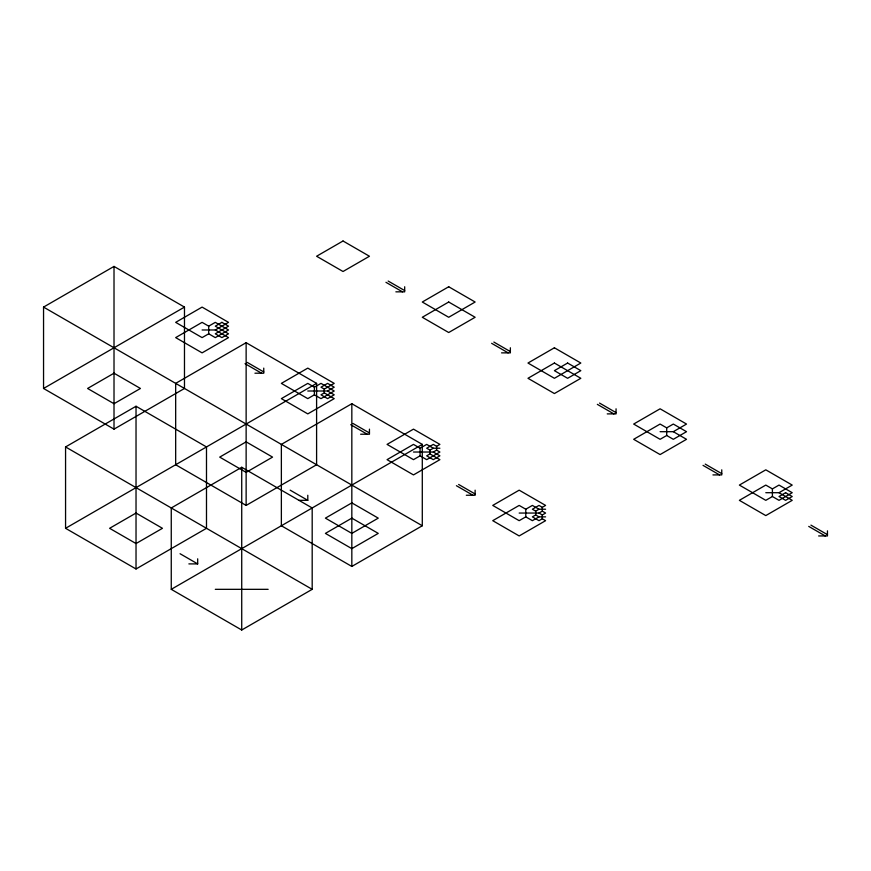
<?xml version="1.0" encoding="UTF-8"?>
<svg xmlns="http://www.w3.org/2000/svg" width="871" height="871" viewBox="0 0 871 871"><rect width="100%" height="100%" fill="white"/><g stroke="black" fill="none" stroke-linecap="round" stroke-linejoin="round"><path stroke-width="1.31" d="M43.55 307.093L114.014 266.417L184.478 307.093L184.478 388.466L114.014 429.142L43.55 388.466L43.55 307.093L422.293 525.757L422.293 444.395L351.83 403.719L281.366 444.395L281.366 525.757L351.83 566.444L422.293 525.757M43.55 388.466L184.478 307.093M215.3 329.978L228.518 337.61L202.094 352.864L175.67 337.61L202.094 322.357L208.702 326.168L215.3 322.357L228.518 329.978L215.3 337.61L208.702 333.8L202.094 337.61L175.67 322.357L202.094 307.104L228.518 322.357L215.3 329.978L202.094 329.978M65.565 446.943L136.028 406.256L206.492 446.943L206.492 528.305L136.028 568.981L65.565 528.305L65.565 446.943L312.188 589.329L312.188 507.967L241.724 467.281L171.26 507.967L171.26 589.329L241.724 630.005L312.188 589.329M246.134 342.695L175.67 383.371L175.67 464.744L246.134 505.42L316.598 464.744L316.598 383.371L246.134 342.695L246.134 505.42M65.565 528.305L316.598 383.371M327.605 391.003L334.214 394.813L327.605 398.635L320.996 394.813L324.306 392.908L334.214 398.635L307.79 413.888L281.366 398.635L307.79 383.382L314.387 387.192L320.996 383.382L334.214 391.003L320.996 398.635L314.387 394.813L307.79 398.635L281.366 383.382L307.79 368.117L334.214 383.382L324.306 389.097L320.996 387.192L327.605 383.382L334.214 387.192L327.605 391.003L307.79 391.003M171.26 589.329L422.293 444.395M413.485 452.027L433.301 452.027L439.899 455.838L433.301 459.659L426.692 455.838L429.991 453.933L439.899 459.659L413.485 474.913L387.062 459.659L413.485 444.395L420.083 448.217L426.692 444.395L433.301 448.217L439.899 448.217M433.301 452.027L436.6 450.122L439.899 452.027L426.692 459.659L420.083 455.838L413.485 459.659L387.062 444.395L413.485 429.142L439.899 444.395L436.6 446.311L433.301 444.395L426.692 448.217L429.991 450.122L433.301 448.217M545.594 516.862L538.997 516.862L535.687 514.957L532.388 516.862L538.997 520.673L542.295 518.768L545.594 520.673L519.17 535.937L492.746 520.673L519.17 505.42L525.779 509.23L532.388 505.42L538.997 509.23L545.594 509.23M673.316 431.689L686.522 439.311L660.098 454.564L633.674 439.311L660.098 424.057L666.707 427.868L673.316 424.057L686.522 431.689L673.316 439.311L666.707 435.5L660.098 439.311L633.674 424.057L660.098 408.804L686.522 424.057L673.316 431.689L660.098 431.689M538.997 516.862L532.388 520.673L525.779 516.862L519.17 520.673L492.746 505.42L519.17 490.166L545.594 505.42L542.295 507.325L538.997 505.42L532.388 509.23L535.687 511.146L538.997 509.23M538.997 513.052L542.295 511.146L545.594 513.052L542.295 514.957L538.997 513.052L519.17 513.052M779.012 492.703L792.218 500.335L765.794 515.588L739.37 500.335L765.794 485.082L772.403 488.892L779.012 485.082L792.218 492.703L779.012 500.335L772.403 496.524L765.794 500.335L739.37 485.082L765.794 469.828L792.218 485.082L779.012 492.703L765.794 492.703M395.87 291.839L404.677 291.839L404.677 286.755M501.554 352.864L510.362 352.864L510.362 347.779M254.942 373.202L263.75 373.202L263.75 368.117M607.25 413.888L616.058 413.888L616.058 408.804M360.638 434.226L369.446 434.226L369.446 429.142M712.946 474.913L721.754 474.913L721.754 469.828M466.323 495.251L475.131 495.251L475.131 490.166M298.982 500.335L307.79 500.335L307.79 495.251M818.642 535.937L827.45 535.937L827.45 530.842M188.876 563.896L197.684 563.896L197.684 558.812M215.3 589.329L268.148 589.329M388.161 281.039L404.677 290.576M493.857 342.063L510.362 351.59M599.542 403.077L616.058 412.614M705.238 464.101L721.754 473.639M810.934 525.126L827.45 534.663M385.951 282.313L402.467 291.839M491.647 343.326L508.163 352.864M597.343 404.351L613.859 413.888M703.039 465.375L719.555 474.913M808.734 526.4L825.251 535.937M247.233 362.401L263.75 371.939M352.929 423.426L369.446 432.952M458.625 484.45L475.131 493.977M245.034 363.675L261.54 373.202M350.719 424.689L367.235 434.226M456.415 485.713L472.931 495.251M290.174 490.166L307.79 500.335M180.068 553.727L197.684 563.896M772.403 488.892L772.403 496.524M666.707 427.868L666.707 435.5M542.295 507.325L542.295 511.146M542.295 514.957L542.295 518.768M535.687 511.146L535.687 514.957M525.779 509.23L525.779 516.862M436.6 446.311L436.6 450.122M429.991 450.122L429.991 453.933M420.083 448.217L420.083 455.838M351.83 403.719L351.83 566.444M324.306 389.097L324.306 392.908M314.387 387.192L314.387 394.813M241.724 467.281L241.724 630.005M208.702 326.168L208.702 333.8M136.028 406.256L136.028 568.981M114.014 266.417L114.014 429.142M114.014 373.202L87.59 388.466L114.014 403.719L140.438 388.466L114.014 373.202M343.022 240.995L316.598 256.248L343.022 271.502L369.446 256.248L343.022 240.995M221.909 322.357L215.3 326.168L228.518 333.8L221.909 337.61L215.3 333.8L228.518 326.168L221.909 322.357M448.707 286.755L422.293 302.019L448.707 317.273L475.131 302.019L448.707 286.755M448.707 302.019L422.293 317.273L448.707 332.526L475.131 317.273L448.707 302.019M246.134 441.858L219.71 457.112L246.134 472.365L272.558 457.112L246.134 441.858M136.028 513.052L109.604 528.305L136.028 543.558L162.452 528.305L136.028 513.052M554.402 347.779L527.978 363.033L554.402 378.297L580.826 363.033L554.402 347.779M554.402 363.033L527.978 378.297L554.402 393.55L580.826 378.297L554.402 363.033M567.62 363.033L554.402 370.665L567.62 378.297L580.826 370.665L567.62 363.033M351.83 502.883L325.406 518.136L351.83 533.39L378.254 518.136L351.83 502.883M351.83 518.136L325.406 533.39L351.83 548.643L378.254 533.39L351.83 518.136M785.609 492.703L779.012 496.524L785.609 500.335L792.218 496.524L785.609 492.703"/></g></svg>
